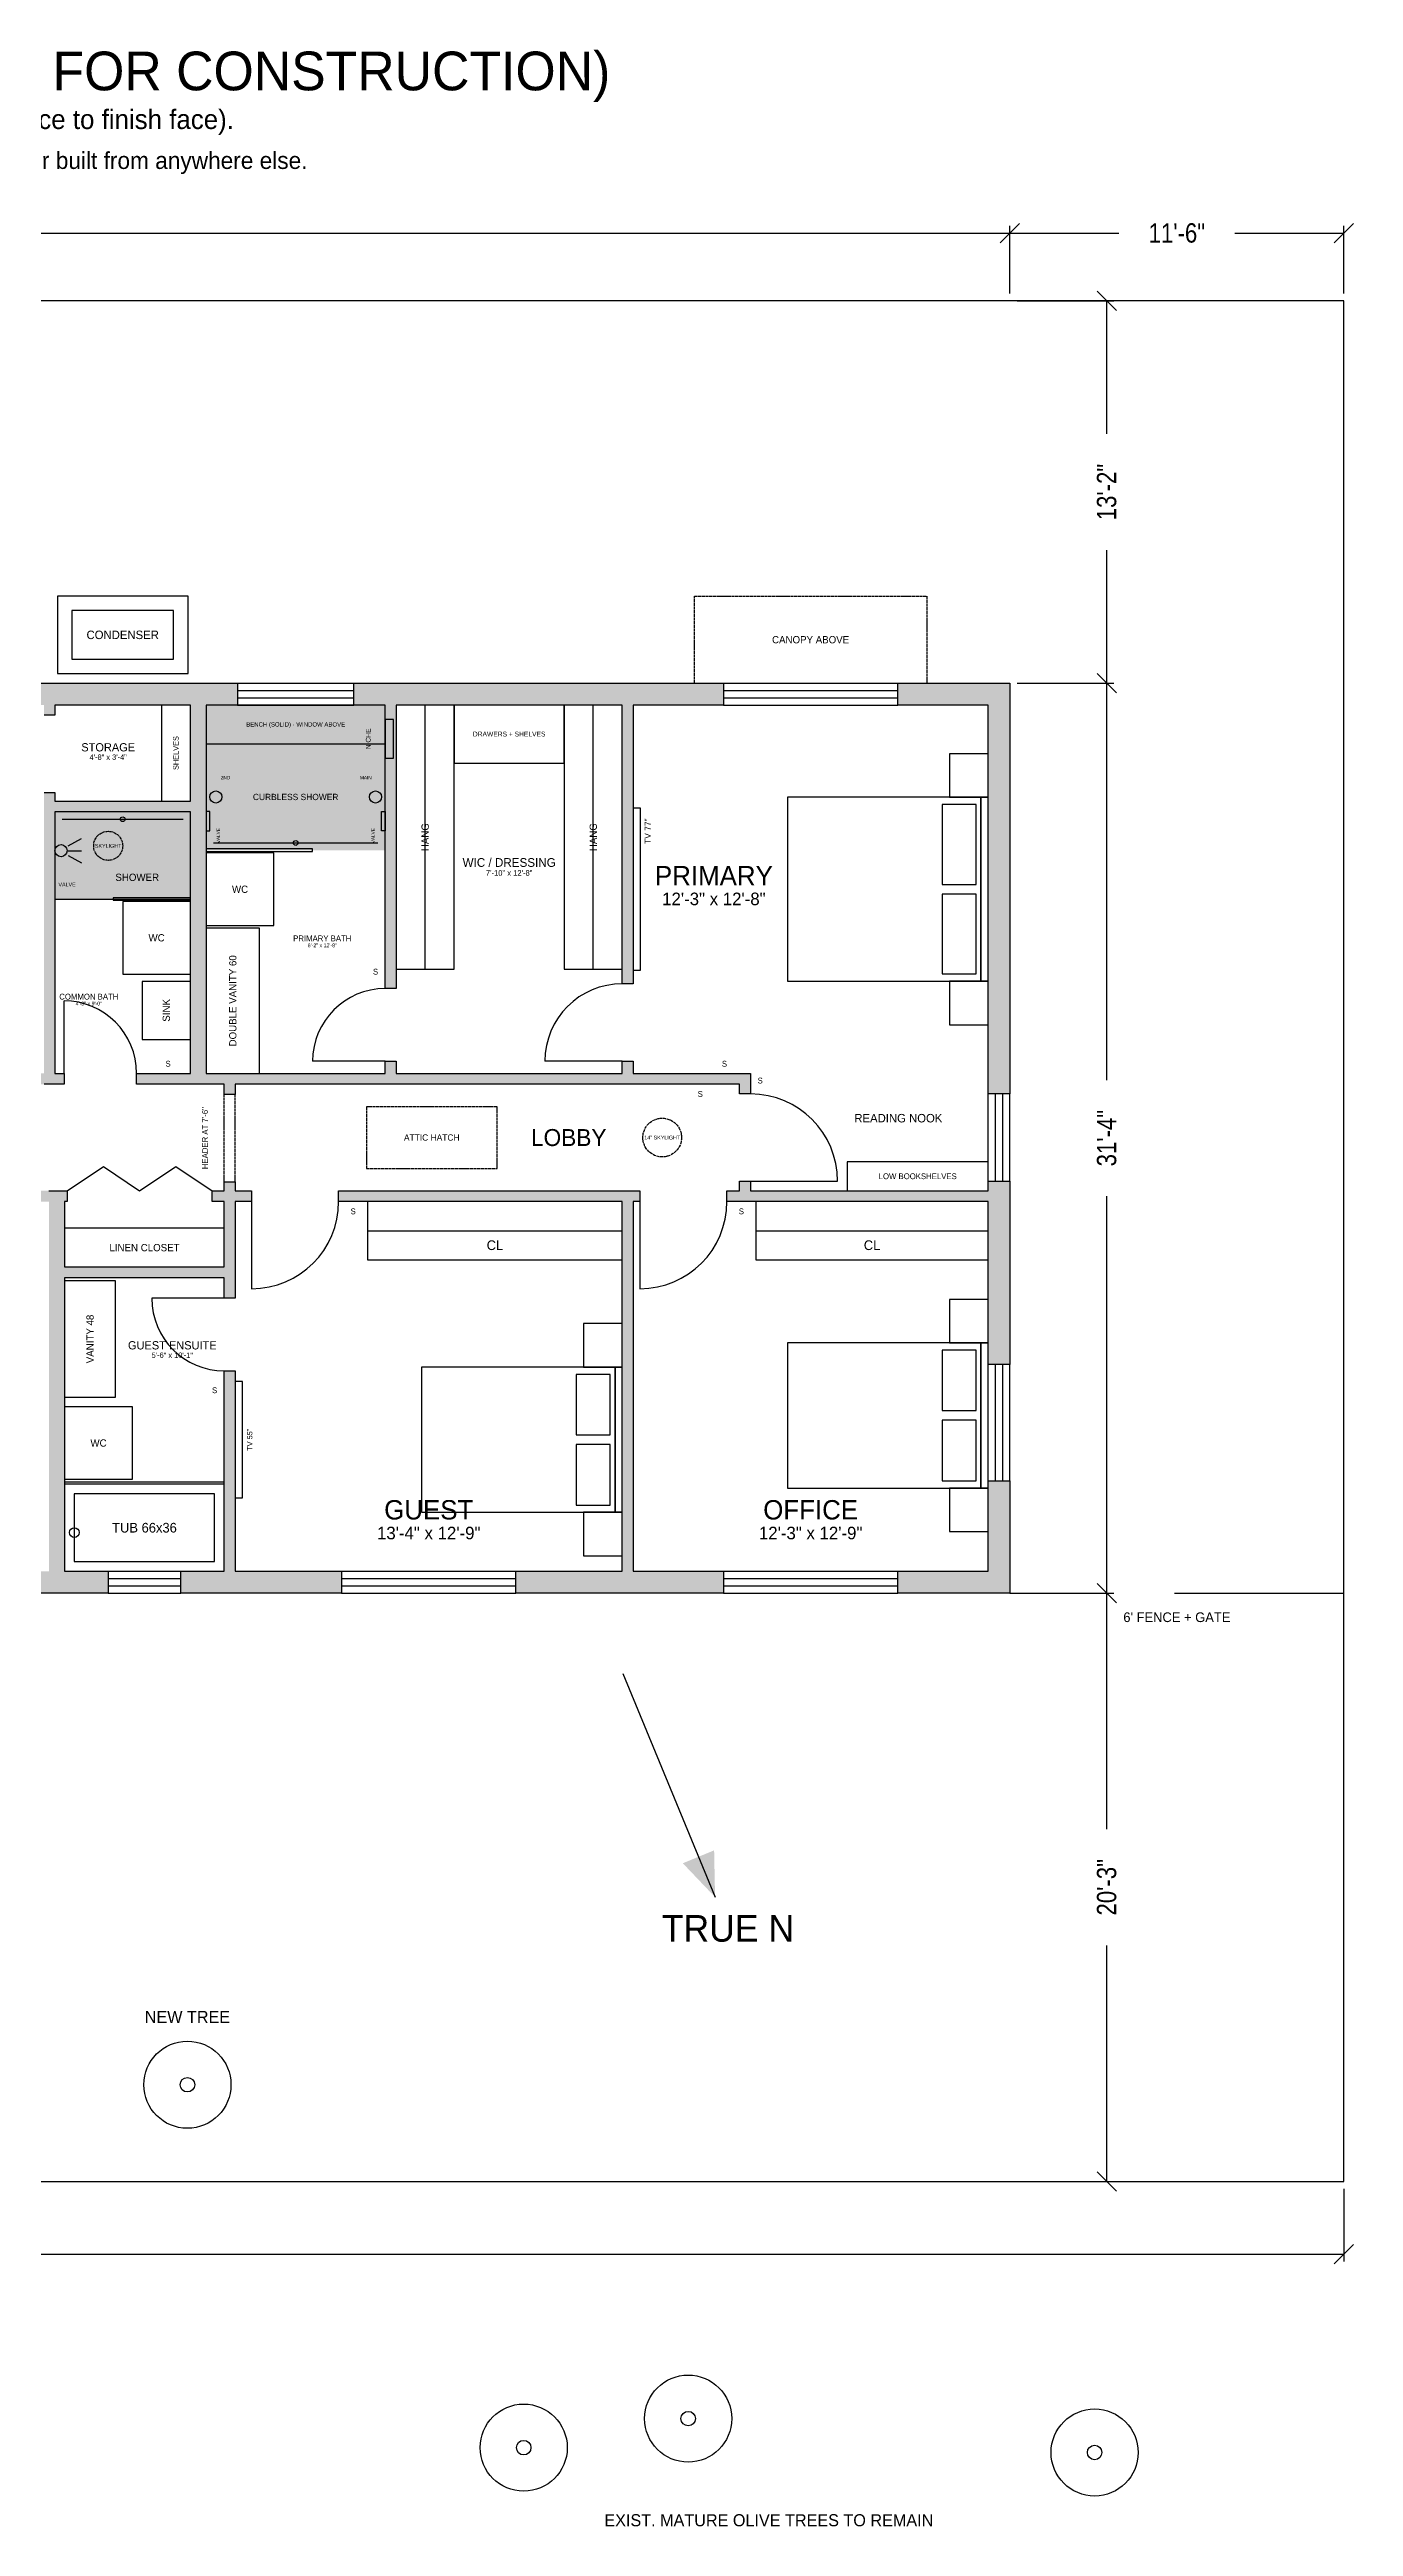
# Model space of a CAD drawing. Header units: inches. Extents: x -2 to 1362, y -160 to 881.
# Drawn here: x 823 to 1362, y -143 to 881 of the extents above; entities that cross this region are included whole.
import ezdxf
from ezdxf.enums import TextEntityAlignment as Align

# ---------------------------------------------------------------- set-up
doc = ezdxf.new("R2010")
doc.units = ezdxf.units.IN
doc.linetypes.add('DASHED', pattern=[1.524, 1.27, -0.254])
for name, color, linetype in [('A-ANNO-DIMS', 1, 'Continuous'), ('A-ANNO-TEXT', 7, 'Continuous'), ('A-AREA-IDEN', 7, 'Continuous'), ('A-CANP', 8, 'Continuous'), ('A-CLNG', 8, 'Continuous'), ('A-DOOR', 3, 'Continuous'), ('A-EQPM', 6, 'Continuous'), ('A-FENC', 8, 'Continuous'), ('A-FURN', 9, 'Continuous'), ('A-GLAZ', 4, 'Continuous'), ('A-WALL', 7, 'Continuous'), ('A-WALL-PATT', 8, 'Continuous'), ('C-PROP', 5, 'Continuous'), ('L-PLNT', 3, 'Continuous')]:
    doc.layers.add(name, color=color, linetype=linetype)
doc.styles.add('OpenSansCondensed-Light', font='OpenSansCondensed-Light.ttf')
doc.dimstyles.new('OWNER', dxfattribs={"dimtxt": 8, "dimasz": 6, "dimexe": 3, "dimexo": 3, "dimgap": 2, "dimtad": 1, "dimtsz": 4, "dimcen": 2.5, "dimazin": 3, "dimtfac": 1, "dimtmove": 0, "dimatfit": 3})

# ---------------------------------------------------------------- blocks, each defined once
blk = doc.blocks.new('_OBLIQUE')
at = {"color": 0, "linetype": 'BYBLOCK'}
blk.add_line((-0.5, -0.5), (0.5, 0.5), dxfattribs=at)
blk = doc.blocks.new('*D3')
for p, q in [((356.1, 780.25), (356.1, 808.25)), ((356.1, 805.25), (764.05, 805.25)), ((812.05, 805.25), (1220, 805.25)), ((1220, 780.25), (1220, 808.25))]:
    blk.add_line(p, q)
at = {"layer": 'Defpoints'}
for p in [(356.1, 805.25), (356.1, 777.25), (1220, 777.25)]:
    blk.add_point(p, dxfattribs=at)
at = {"layer": 'A-ANNO-DIMS', "xscale": 8, "yscale": 8}
for p in [(356.1, 805.25), (1220, 805.25)]:
    blk.add_blockref('_OBLIQUE', p, dxfattribs=at)
at = {"layer": 'A-ANNO-DIMS', "insert": (788.05, 805.25), "char_height": 8, "attachment_point": 5, "style": 'OpenSansCondensed-Light'}
blk.add_mtext('72\'-0"', dxfattribs=at)
blk = doc.blocks.new('*D4')
for p, q in [((1220, 780.25), (1220, 808.25)), ((1220, 805.25), (1265, 805.25)), ((1313, 805.25), (1358, 805.25)), ((1358, 780.25), (1358, 808.25))]:
    blk.add_line(p, q)
at = {"layer": 'Defpoints'}
for p in [(1220, 805.25), (1220, 777.25), (1358, 777.25)]:
    blk.add_point(p, dxfattribs=at)
at = {"layer": 'A-ANNO-DIMS', "xscale": 8, "yscale": 8}
for p in [(1220, 805.25), (1358, 805.25)]:
    blk.add_blockref('_OBLIQUE', p, dxfattribs=at)
at = {"layer": 'A-ANNO-DIMS', "insert": (1289, 805.25), "char_height": 8, "attachment_point": 5, "style": 'OpenSansCondensed-Light'}
blk.add_mtext('11\'-6"', dxfattribs=at)
blk = doc.blocks.new('*D5')
for p, q in [((2, -3), (2, -33)), ((1358, -3), (1358, -33)), ((2, -30), (652, -30)), ((708, -30), (1358, -30))]:
    blk.add_line(p, q)
at = {"layer": 'Defpoints'}
for p in [(2, 0), (1358, 0), (2, -30)]:
    blk.add_point(p, dxfattribs=at)
at = {"layer": 'A-ANNO-DIMS', "xscale": 8, "yscale": 8}
for p in [(2, -30), (1358, -30)]:
    blk.add_blockref('_OBLIQUE', p, dxfattribs=at)
at = {"layer": 'A-ANNO-DIMS', "insert": (680, -30), "char_height": 8, "attachment_point": 5, "style": 'OpenSansCondensed-Light'}
blk.add_mtext('113\'-0"', dxfattribs=at)
blk = doc.blocks.new('*D6')
for p, q in [((1223, 243.2), (1263, 243.2)), ((1260, 145.6), (1260, 243.2)), ((1260, 0), (1260, 97.6)), ((1223, 0), (1263, 0))]:
    blk.add_line(p, q)
at = {"layer": 'Defpoints'}
for p in [(1220, 243.2), (1220, 0), (1260, 0)]:
    blk.add_point(p, dxfattribs=at)
at = {"layer": 'A-ANNO-DIMS', "xscale": 8, "yscale": 8, "rotation": 90}
for p in [(1260, 243.2), (1260, 0)]:
    blk.add_blockref('_OBLIQUE', p, dxfattribs=at)
at = {"layer": 'A-ANNO-DIMS', "insert": (1260, 121.6), "char_height": 8, "attachment_point": 5, "rotation": 90, "style": 'OpenSansCondensed-Light'}
blk.add_mtext('20\'-3"', dxfattribs=at)
blk = doc.blocks.new('*D7')
for p, q in [((1223, 619.2), (1263, 619.2)), ((1260, 455.2), (1260, 619.2)), ((1260, 243.2), (1260, 407.2)), ((1223, 243.2), (1263, 243.2))]:
    blk.add_line(p, q)
at = {"layer": 'Defpoints'}
for p in [(1220, 619.2), (1220, 243.2), (1260, 243.2)]:
    blk.add_point(p, dxfattribs=at)
at = {"layer": 'A-ANNO-DIMS', "xscale": 8, "yscale": 8, "rotation": 90}
for p in [(1260, 619.2), (1260, 243.2)]:
    blk.add_blockref('_OBLIQUE', p, dxfattribs=at)
at = {"layer": 'A-ANNO-DIMS', "insert": (1260, 431.2), "char_height": 8, "attachment_point": 5, "rotation": 90, "style": 'OpenSansCondensed-Light'}
blk.add_mtext('31\'-4"', dxfattribs=at)
blk = doc.blocks.new('*D8')
for p, q in [((1223, 777.25), (1263, 777.25)), ((1260, 722.225), (1260, 777.25)), ((1260, 619.2), (1260, 674.225)), ((1223, 619.2), (1263, 619.2))]:
    blk.add_line(p, q)
at = {"layer": 'Defpoints'}
for p in [(1220, 777.25), (1220, 619.2), (1260, 619.2)]:
    blk.add_point(p, dxfattribs=at)
at = {"layer": 'A-ANNO-DIMS', "xscale": 8, "yscale": 8, "rotation": 90}
for p in [(1260, 777.25), (1260, 619.2)]:
    blk.add_blockref('_OBLIQUE', p, dxfattribs=at)
at = {"layer": 'A-ANNO-DIMS', "insert": (1260, 698.225), "char_height": 8, "attachment_point": 5, "rotation": 90, "style": 'OpenSansCondensed-Light'}
blk.add_mtext('13\'-2"', dxfattribs=at)

msp = doc.modelspace()

# ---------------------------------------------------------------- hatches: boundary and pattern name
at = {"layer": 'A-EQPM', "transparency": 33554495}
for points in [[(887.75, 550.2), (961.75, 550.2), (961.75, 610.2), (887.75, 610.2)], [(825.25, 530), (881.25, 530), (881.25, 566), (825.25, 566)]]:
    msp.add_hatch(color=151, dxfattribs=at).paths.add_polyline_path(points)
at = {"layer": 'A-WALL-PATT'}
for points in [[(900.75, 619.2), (900.75, 610.2), (887.75, 610.2), (887.75, 457.95), (961.75, 457.95), (961.75, 463), (966.25, 463), (966.25, 457.95), (1059.75, 457.95), (1059.75, 463), (1064.25, 463), (1064.25, 457.95), (1112.75, 457.95), (1112.75, 455.7), (1112.75, 453.45), (1112.75, 449.45), (1108.25, 449.45), (1108.25, 453.45), (1064.25, 453.45), (1059.75, 453.45), (899.75, 453.45), (899.75, 449.2), (895.25, 449.2), (895.25, 453.45), (887.75, 453.45), (881.25, 453.45), (859, 453.45), (859, 457.95), (881.25, 457.95), (881.25, 566), (825.25, 566), (825.25, 457.95), (829, 457.95), (829, 453.45), (825.25, 453.45), (820.75, 453.45), (792, 453.45), (792, 457.95), (820.75, 457.95), (820.75, 574), (825.25, 574), (825.25, 570.5), (881.25, 570.5), (881.25, 610.2), (825.25, 610.2), (825.25, 606), (820.75, 606), (820.75, 610.2), (808.5, 610.2), (808.5, 619.2), (900.75, 619.2)], [(1101.6, 619.2), (1101.6, 610.2), (1064.25, 610.2), (1064.25, 495), (1059.75, 495), (1059.75, 610.2), (966.25, 610.2), (966.25, 493), (961.75, 493), (961.75, 610.2), (948.75, 610.2), (948.75, 619.2), (1101.6, 619.2)], [(1211, 619.2), (1220, 619.2), (1220, 610.2), (1220, 449.45), (1211, 449.45), (1211, 610.2), (1173.6, 610.2), (1173.6, 619.2), (1211, 619.2)], [(786, 243.2), (786, 252.2), (822.75, 252.2), (822.75, 404.95), (817.5, 404.95), (817.5, 409.45), (822.75, 409.45), (829.25, 409.45), (830.25, 409.45), (830.25, 404.95), (829.25, 404.95), (829.25, 377.95), (895.25, 377.95), (895.25, 404.95), (890.25, 404.95), (890.25, 409.45), (895.25, 409.45), (895.25, 413.2), (899.75, 413.2), (899.75, 409.45), (906.5, 409.45), (906.5, 404.95), (899.75, 404.95), (899.75, 365), (895.25, 365), (895.25, 373.45), (829.25, 373.45), (829.25, 252.2), (847.25, 252.2), (847.25, 243.2), (786, 243.2)], [(1220, 337.6), (1211, 337.6), (1211, 404.95), (1103, 404.95), (1103, 409.45), (1108.25, 409.45), (1108.25, 413.45), (1112.75, 413.45), (1112.75, 409.45), (1211, 409.45), (1211, 413.45), (1220, 413.45), (1220, 337.6)], [(1015.75, 243.2), (1015.75, 252.2), (1059.75, 252.2), (1059.75, 404.95), (942.5, 404.95), (942.5, 409.45), (1059.75, 409.45), (1064.25, 409.45), (1067, 409.45), (1067, 404.95), (1064.25, 404.95), (1064.25, 252.2), (1101.6, 252.2), (1101.6, 243.2), (1015.75, 243.2)], [(877.25, 243.2), (877.25, 252.2), (895.25, 252.2), (895.25, 335), (899.75, 335), (899.75, 252.2), (943.75, 252.2), (943.75, 243.2), (877.25, 243.2)], [(1220, 252.2), (1220, 243.2), (1211, 243.2), (1173.6, 243.2), (1173.6, 252.2), (1211, 252.2), (1211, 289.6), (1220, 289.6), (1220, 252.2)]]:
    msp.add_hatch(color=8, dxfattribs=at).paths.add_polyline_path(points)

# ---------------------------------------------------------------- linework, layer by layer
at = {"layer": 'A-ANNO-TEXT'}
msp.add_line((1060, 210), (1098.107, 117.545), dxfattribs=at)
msp.add_solid([(1098.107, 117.545), (1097.72, 136.855), (1084.776, 131.52)], dxfattribs=at)
at = {"layer": 'A-CANP', "linetype": 'DASHED'}
msp.add_lwpolyline([(1089.6, 619.2), (1089.6, 655.2), (1185.6, 655.2), (1185.6, 619.2)], dxfattribs=at)
at = {"layer": 'A-CLNG', "linetype": 'DASHED'}
for p, q in [((895.25, 413.2), (895.25, 449.2)), ((899.75, 413.2), (899.75, 449.2))]:
    msp.add_line(p, q, dxfattribs=at)
msp.add_lwpolyline([(954, 418.7), (1008, 418.7), (1008, 444.2), (954, 444.2)], close=True, dxfattribs=at)
for centre, radius in [((847.25, 552), 6), ((1076.25, 431.45), 8)]:
    msp.add_circle(centre, radius, dxfattribs=at)
at = {"layer": 'A-DOOR'}
for p, q in [((829, 457.95), (829, 487.95)), ((961.75, 463), (931.75, 463)), ((1059.75, 463), (1027.75, 463)), ((830.25, 409.45), (845.25, 419.45)), ((845.25, 419.45), (860.25, 409.45)), ((860.25, 409.45), (875.25, 419.45)), ((875.25, 419.45), (890.25, 409.45)), ((1112.75, 413.45), (1148.75, 413.45)), ((906.5, 404.95), (906.5, 368.95)), ((1067, 404.95), (1067, 368.95)), ((895.25, 365), (865.25, 365))]:
    msp.add_line(p, q, dxfattribs=at)
for centre, radius, start, end in [((961.75, 463), 30, 90, 180), ((1059.75, 463), 32, 90, 180), ((829, 457.95), 30, 0, 90), ((1112.75, 413.45), 36, 0, 90), ((906.5, 404.95), 36, -90, 0), ((1067, 404.95), 36, -90, 0), ((895.25, 365), 30, 180, 270)]:
    msp.add_arc(centre, radius, start, end, dxfattribs=at)
at = {"layer": 'A-EQPM'}
for p, q in [((828.25, 563), (878.25, 563)), ((830.75, 552), (836.25, 555)), ((890.75, 553.2), (958.75, 553.2)), ((830.75, 550), (836.25, 550)), ((830.75, 548), (836.25, 545)), ((829.25, 289.2), (895.25, 289.2))]:
    msp.add_line(p, q, dxfattribs=at)
for points in [[(832.25, 629.2), (874.25, 629.2), (874.25, 649.2), (832.25, 649.2)], [(887.75, 594.2), (961.75, 594.2), (961.75, 610.2), (887.75, 610.2)], [(961.75, 588.2), (965.25, 588.2), (965.25, 604.2), (961.75, 604.2)], [(825.25, 530), (881.25, 530), (881.25, 566), (825.25, 566)], [(887.75, 558.2), (889.25, 558.2), (889.25, 566.2), (887.75, 566.2)], [(961.75, 558.2), (960.25, 558.2), (960.25, 566.2), (961.75, 566.2)], [(887.75, 519.075), (915.75, 519.075), (915.75, 549.075), (887.75, 549.075)], [(853.25, 499), (881.25, 499), (881.25, 529), (853.25, 529)], [(887.75, 457.95), (909.75, 457.95), (909.75, 517.95), (887.75, 517.95)], [(861.25, 472), (881.25, 472), (881.25, 496), (861.25, 496)], [(829.25, 324.2), (850.25, 324.2), (850.25, 372.2), (829.25, 372.2)], [(829.25, 290.2), (857.25, 290.2), (857.25, 320.2), (829.25, 320.2)], [(829.25, 252.2), (895.25, 252.2), (895.25, 288.2), (829.25, 288.2)], [(833.25, 256.2), (891.25, 256.2), (891.25, 284.2), (833.25, 284.2)]]:
    msp.add_lwpolyline(points, close=True, dxfattribs=at)
for centre, radius in [((891.75, 572.2), 2.5), ((957.75, 572.2), 2.5), ((853.25, 563), 1), ((924.75, 553.2), 1), ((827.75, 550), 2.5), ((833.25, 268.2), 2)]:
    msp.add_circle(centre, radius, dxfattribs=at)
at = {"layer": 'A-FENC'}
for p, q in [((1220, 243.2), (1240, 243.2)), ((1288, 243.2), (1358, 243.2))]:
    msp.add_line(p, q, dxfattribs=at)
msp.add_lwpolyline([(826.25, 623.2), (880.25, 623.2), (880.25, 655.2), (826.25, 655.2)], close=True, dxfattribs=at)
at = {"layer": 'A-FURN'}
for p, q in [((978.25, 501), (978.25, 610.2)), ((1047.75, 501), (1047.75, 610.2)), ((954.5, 392.95), (1059.75, 392.95)), ((1115, 392.95), (1211, 392.95))]:
    msp.add_line(p, q, dxfattribs=at)
for points in [[(869.25, 570.5), (881.25, 570.5), (881.25, 610.2), (869.25, 610.2)], [(966.25, 501), (990.25, 501), (990.25, 610.2), (966.25, 610.2)], [(990.25, 586.2), (1035.75, 586.2), (1035.75, 610.2), (990.25, 610.2)], [(1035.75, 501), (1059.75, 501), (1059.75, 610.2), (1035.75, 610.2)], [(1195, 572.075), (1211, 572.075), (1211, 590.075), (1195, 590.075)], [(1064.25, 500.575), (1067.25, 500.575), (1067.25, 567.575), (1064.25, 567.575)], [(1128, 496.075), (1208, 496.075), (1208, 572.075), (1128, 572.075)], [(1192, 536.075), (1206, 536.075), (1206, 569.075), (1192, 569.075)], [(1208, 496.075), (1211, 496.075), (1211, 572.075), (1208, 572.075)], [(1192, 499.075), (1206, 499.075), (1206, 532.075), (1192, 532.075)], [(1195, 478.075), (1211, 478.075), (1211, 496.075), (1195, 496.075)], [(1152.75, 409.45), (1211, 409.45), (1211, 421.45), (1152.75, 421.45)], [(954.5, 380.95), (1059.75, 380.95), (1059.75, 404.95), (954.5, 404.95)], [(1115, 380.95), (1211, 380.95), (1211, 404.95), (1115, 404.95)], [(829.25, 377.95), (895.25, 377.95), (895.25, 393.95), (829.25, 393.95)], [(1195, 346.575), (1211, 346.575), (1211, 364.575), (1195, 364.575)], [(1043.75, 336.575), (1059.75, 336.575), (1059.75, 354.575), (1043.75, 354.575)], [(1128, 286.575), (1208, 286.575), (1208, 346.575), (1128, 346.575)], [(1192, 318.575), (1206, 318.575), (1206, 343.575), (1192, 343.575)], [(1208, 286.575), (1211, 286.575), (1211, 346.575), (1208, 346.575)], [(899.75, 282.575), (902.75, 282.575), (902.75, 330.575), (899.75, 330.575)], [(976.75, 276.575), (1056.75, 276.575), (1056.75, 336.575), (976.75, 336.575)], [(1040.75, 308.575), (1054.75, 308.575), (1054.75, 333.575), (1040.75, 333.575)], [(1056.75, 276.575), (1059.75, 276.575), (1059.75, 336.575), (1056.75, 336.575)], [(1192, 289.575), (1206, 289.575), (1206, 314.575), (1192, 314.575)], [(1040.75, 279.575), (1054.75, 279.575), (1054.75, 304.575), (1040.75, 304.575)], [(1043.75, 258.575), (1059.75, 258.575), (1059.75, 276.575), (1043.75, 276.575)], [(1195, 268.575), (1211, 268.575), (1211, 286.575), (1195, 286.575)]]:
    msp.add_lwpolyline(points, close=True, dxfattribs=at)
at = {"layer": 'A-GLAZ'}
for p, q in [((900.75, 619.2), (948.75, 619.2)), ((900.75, 616.2), (948.75, 616.2)), ((1101.6, 619.2), (1173.6, 619.2)), ((1101.6, 616.2), (1173.6, 616.2)), ((900.75, 613.2), (948.75, 613.2)), ((900.75, 610.2), (948.75, 610.2)), ((1101.6, 613.2), (1173.6, 613.2)), ((1101.6, 610.2), (1173.6, 610.2)), ((1211, 413.45), (1211, 449.45)), ((1214, 413.45), (1214, 449.45)), ((1217, 413.45), (1217, 449.45)), ((1220, 413.45), (1220, 449.45)), ((1211, 289.6), (1211, 337.6)), ((1214, 289.6), (1214, 337.6)), ((1217, 289.6), (1217, 337.6)), ((1220, 289.6), (1220, 337.6)), ((847.25, 252.2), (877.25, 252.2)), ((847.25, 249.2), (877.25, 249.2)), ((847.25, 246.2), (877.25, 246.2)), ((943.75, 252.2), (1015.75, 252.2)), ((943.75, 249.2), (1015.75, 249.2)), ((943.75, 246.2), (1015.75, 246.2)), ((1101.6, 252.2), (1173.6, 252.2)), ((1101.6, 249.2), (1173.6, 249.2)), ((1101.6, 246.2), (1173.6, 246.2)), ((847.25, 243.2), (877.25, 243.2)), ((943.75, 243.2), (1015.75, 243.2)), ((1101.6, 243.2), (1173.6, 243.2))]:
    msp.add_line(p, q, dxfattribs=at)
for points in [[(887.75, 549.7), (931.75, 549.7), (931.75, 550.7), (887.75, 550.7)], [(849.25, 529.5), (881.25, 529.5), (881.25, 530.5), (849.25, 530.5)]]:
    msp.add_lwpolyline(points, close=True, dxfattribs=at)
at = {"layer": 'A-WALL'}
for points in [[(808.5, 619.2), (900.75, 619.2), (900.75, 619.2), (900.75, 610.2), (887.75, 610.2), (887.75, 457.95), (961.75, 457.95), (961.75, 463), (966.25, 463), (966.25, 457.95), (1059.75, 457.95), (1059.75, 463), (1064.25, 463), (1064.25, 457.95), (1112.75, 457.95), (1112.75, 455.7), (1112.75, 453.45), (1112.75, 449.45), (1108.25, 449.45), (1108.25, 453.45), (1064.25, 453.45), (1059.75, 453.45), (899.75, 453.45), (899.75, 449.2), (895.25, 449.2), (895.25, 453.45), (887.75, 453.45), (881.25, 453.45), (859, 453.45), (859, 457.95), (881.25, 457.95), (881.25, 566), (825.25, 566), (825.25, 457.95), (829, 457.95), (829, 453.45), (825.25, 453.45), (820.75, 453.45)], [(820.75, 574), (825.25, 574), (825.25, 570.5), (881.25, 570.5), (881.25, 610.2), (825.25, 610.2), (825.25, 606), (820.75, 606)], [(822.75, 409.45), (829.25, 409.45), (830.25, 409.45), (830.25, 404.95), (829.25, 404.95), (829.25, 377.95), (895.25, 377.95), (895.25, 404.95), (890.25, 404.95), (890.25, 409.45), (895.25, 409.45), (895.25, 413.2), (899.75, 413.2), (899.75, 409.45), (906.5, 409.45), (906.5, 404.95), (899.75, 404.95), (899.75, 365), (895.25, 365), (895.25, 373.45), (829.25, 373.45), (829.25, 252.2), (847.25, 252.2), (847.25, 243.2), (786, 243.2)]]:
    msp.add_lwpolyline(points, dxfattribs=at)
for points in [[(1101.6, 619.2), (1101.6, 610.2), (1064.25, 610.2), (1064.25, 495), (1059.75, 495), (1059.75, 610.2), (966.25, 610.2), (966.25, 493), (961.75, 493), (961.75, 610.2), (948.75, 610.2), (948.75, 619.2), (1101.6, 619.2)], [(1211, 619.2), (1220, 619.2), (1220, 610.2), (1220, 449.45), (1211, 449.45), (1211, 610.2), (1173.6, 610.2), (1173.6, 619.2), (1211, 619.2)], [(1220, 337.6), (1211, 337.6), (1211, 404.95), (1103, 404.95), (1103, 409.45), (1108.25, 409.45), (1108.25, 413.45), (1112.75, 413.45), (1112.75, 409.45), (1211, 409.45), (1211, 413.45), (1220, 413.45), (1220, 337.6)], [(1015.75, 243.2), (1015.75, 252.2), (1059.75, 252.2), (1059.75, 404.95), (942.5, 404.95), (942.5, 409.45), (1059.75, 409.45), (1064.25, 409.45), (1067, 409.45), (1067, 404.95), (1064.25, 404.95), (1064.25, 252.2), (1101.6, 252.2), (1101.6, 243.2), (1015.75, 243.2)], [(877.25, 243.2), (877.25, 252.2), (895.25, 252.2), (895.25, 335), (899.75, 335), (899.75, 252.2), (943.75, 252.2), (943.75, 243.2), (877.25, 243.2)], [(1220, 252.2), (1220, 243.2), (1211, 243.2), (1173.6, 243.2), (1173.6, 252.2), (1211, 252.2), (1211, 289.6), (1220, 289.6), (1220, 252.2)]]:
    msp.add_lwpolyline(points, close=True, dxfattribs=at)
at = {"layer": 'C-PROP'}
msp.add_lwpolyline([(2, 0), (1358, 0), (1358, 777.25), (2, 777.25)], close=True, dxfattribs=at)
at = {"layer": 'L-PLNT'}
for centre, radius in [((880, 40), 18), ((880, 40), 3), ((1087, -98), 18), ((1019, -110), 18), ((1087, -98), 3), ((1255, -112), 18), ((1019, -110), 3), ((1255, -112), 3)]:
    msp.add_circle(centre, radius, dxfattribs=at)

# ---------------------------------------------------------------- texts
at = {"layer": 'A-ANNO-TEXT'}
for s, height, p in [('ACCOSTING REBUILD - OWNER SCHEMATIC (NOT FOR CONSTRUCTION)', 16, (678, 872.25)), ('Walls: exterior 9", interior 4.5", plumbing 6.5". Room sizes are clear (finish face to finish face).', 8, (678, 852.25)), ('© 2026 Richard Acosta. All rights reserved. For 220 Laurel Dr only: not to be copied, adapted or built from anywhere else.', 7, (678, 835.25)), ('CONDENSER', 3.5, (853.25, 639.2)), ('BENCH (SOLID) · WINDOW ABOVE', 1.8, (924.75, 602.2)), ('DRAWERS + SHELVES', 2, (1013, 598.2)), ('2ND', 1.4, (895.75, 580.2)), ('CURBLESS SHOWER', 2.6, (924.75, 572.2)), ('MAIN', 1.4, (953.75, 580.2)), ('VALVE', 1.6, (830.25, 536)), ('SHOWER', 3, (859.25, 539)), ('WC', 3, (901.75, 534.075)), ('WC', 3, (867.25, 514)), ('S', 2.4, (957.75, 500)), ('S', 2.4, (872, 461.95)), ('S', 2.4, (1102, 461.95)), ('S', 2.4, (1092, 449.45)), ('S', 2.4, (1116.75, 455)), ('LOW BOOKSHELVES', 2.4, (1181.875, 415.45)), ('S', 2.4, (948.5, 400.95)), ('S', 2.4, (1109, 400.95)), ('CL', 4, (1007.125, 386.95)), ('CL', 4, (1163, 386.95)), ('LINEN CLOSET', 3, (862.25, 385.95)), ('S', 2.4, (891.25, 327)), ('WC', 3, (843.25, 305.2)), ('TUB 66x36', 4, (862.25, 270.2)), ("6' FENCE + GATE", 4, (1289, 233.2)), ('TRUE N', 11, (1103.442, 104.602)), ('NEW TREE', 5, (880, 68)), ('EXIST. MATURE OLIVE TREES TO REMAIN', 5, (1120.333, -140))]:
    msp.add_text(s, height=height, dxfattribs=at).set_placement(p, align=Align.MIDDLE_CENTER)
for s, height, p in [('SHELVES', 2.2, (875.25, 590.35)), ('NICHE', 2, (954.75, 596.2)), ('TV 77"', 2.6, (1070.25, 558.075)), ('VALVE', 1.4, (892.75, 556.2)), ('VALVE', 1.4, (956.75, 556.2)), ('HANG', 3, (978.25, 555.6)), ('HANG', 3, (1047.75, 555.6)), ('DOUBLE VANITY 60', 3, (898.75, 487.95)), ('SINK', 3, (871.25, 484)), ('VANITY 48', 3, (839.75, 348.2)), ('TV 55"', 2.2, (905.75, 306.575))]:
    msp.add_text(s, height=height, rotation=90, dxfattribs=at).set_placement(p, align=Align.MIDDLE_CENTER)
at = {"layer": 'A-AREA-IDEN'}
for s, height, p in [('STORAGE', 3.4, (847.25, 592.73)), ('4\'-8" x 3\'-4"', 2.21, (847.25, 588.65)), ('WIC / DRESSING', 3.6, (1013, 545.12)), ('PRIMARY', 8, (1097.625, 539.675)), ('7\'-10" x 12\'-8"', 2.34, (1013, 540.8)), ('12\'-3" x 12\'-8"', 5.2, (1097.625, 530.075)), ('PRIMARY BATH', 2.4, (935.75, 513.755)), ('6\'-2" x 12\'-8"', 1.56, (935.75, 510.875)), ('COMMON BATH', 2.4, (839.25, 489.68)), ('4\'-8" x 9\'-0"', 1.56, (839.25, 486.8)), ('READING NOOK', 3.5, (1173.875, 439.45)), ('LOBBY', 7, (1037.625, 431.45)), ('GUEST ENSUITE', 3.4, (873.75, 345.58)), ('5\'-6" x 10\'-1"', 2.21, (873.75, 341.5)), ('GUEST', 8, (979.75, 277.6)), ('OFFICE', 8, (1137.625, 277.6)), ('13\'-4" x 12\'-9"', 5.2, (979.75, 268)), ('12\'-3" x 12\'-9"', 5.2, (1137.625, 268))]:
    msp.add_text(s, height=height, dxfattribs=at).set_placement(p, align=Align.MIDDLE_CENTER)
at = {"layer": 'A-CANP'}
msp.add_text('CANOPY ABOVE', height=3, dxfattribs=at).set_placement((1137.6, 637.2), align=Align.MIDDLE_CENTER)
at = {"layer": 'A-CLNG'}
for s, height, p in [('SKYLIGHT', 1.6, (847.25, 552)), ('ATTIC HATCH', 2.6, (981, 431.45)), ('14" SKYLIGHT', 1.6, (1076.25, 431.45))]:
    msp.add_text(s, height=height, dxfattribs=at).set_placement(p, align=Align.MIDDLE_CENTER)
msp.add_text('HEADER AT 7\'-6"', height=2.4, rotation=90, dxfattribs=at).set_placement((887.25, 431.2), align=Align.MIDDLE_CENTER)

# ---------------------------------------------------------------- dimensions: what is measured, and where the dimension line sits
at = {"layer": 'A-ANNO-DIMS'}
for base, p1, p2, text, picture, middle in [((356.1, 805.25), (356.1, 777.25), (1220, 777.25), '72\'-0"', '*D3', (788.05, 805.25)), ((1220, 805.25), (1220, 777.25), (1358, 777.25), '11\'-6"', '*D4', (1289, 805.25)), ((2, -30), (2, 0), (1358, 0), '113\'-0"', '*D5', (680, -30))]:
    dim = msp.add_linear_dim(base=base, p1=p1, p2=p2, text=text, dimstyle='OWNER', dxfattribs=at)
    dim.commit()
    dim.dimension.update_dxf_attribs({"geometry": picture, "text_midpoint": middle})
for base, p1, p2, text, picture, middle in [((1260, 619.2), (1220, 619.2), (1220, 777.25), '13\'-2"', '*D8', (1260, 698.225)), ((1260, 243.2), (1220, 243.2), (1220, 619.2), '31\'-4"', '*D7', (1260, 431.2)), ((1260, 0), (1220, 0), (1220, 243.2), '20\'-3"', '*D6', (1260, 121.6))]:
    dim = msp.add_linear_dim(base=base, p1=p1, p2=p2, angle=90, text=text, dimstyle='OWNER', dxfattribs=at)
    dim.commit()
    dim.dimension.update_dxf_attribs({"geometry": picture, "text_midpoint": middle})

doc.saveas('drawing.dxf')
